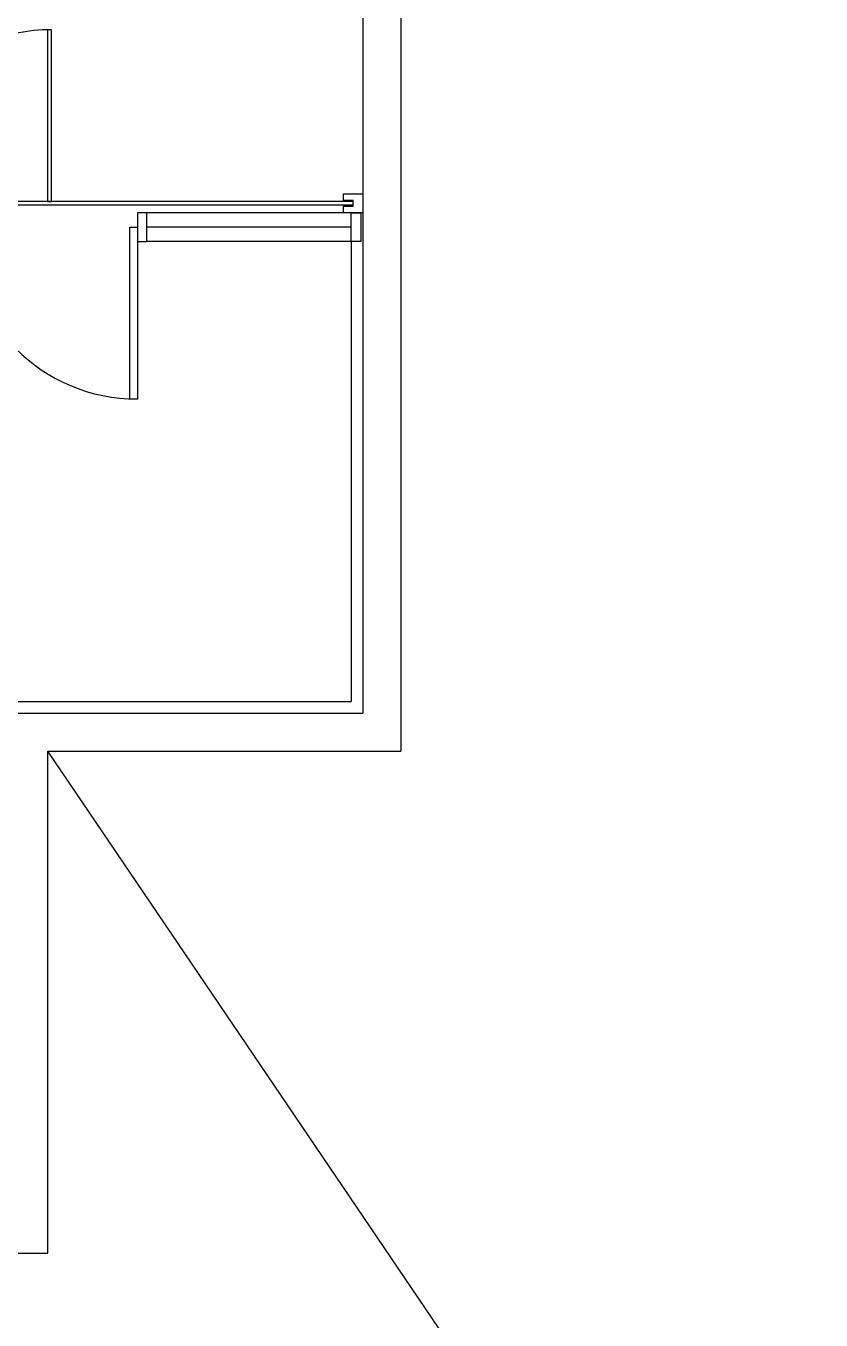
# Model space of a CAD drawing. Header units: millimetres. Extents: x -7614 to 421357, y 85218 to 341757.
# Drawn here: x 311656 to 315820, y 212827 to 219607 of the extents above; entities that cross this region are included whole.
import ezdxf

# ---------------------------------------------------------------- set-up
doc = ezdxf.new("R2010")
doc.units = ezdxf.units.MM
doc.header["$LTSCALE"] = 600
doc.header["$MEASUREMENT"] = 0
doc.layers.add('e-plan', color=9, linetype='CONTINUOUS')

msp = doc.modelspace()

# ---------------------------------------------------------------- linework, layer by layer
at = {"layer": 'e-plan'}
for p, q in [((313420.4, 223626.7), (313420.3, 216006.7)), ((313620.4, 223426.7), (313620.3, 215806.7)), ((311790.3, 219586.7), (311770.3, 219586.7)), ((311770.3, 219586.7), (311770.3, 218686.7)), ((311790.3, 218686.7), (311790.3, 219586.7)), ((313320.3, 218691.7), (313320.3, 218726.7)), ((313320.3, 218726.7), (313420.3, 218726.7)), ((313420.3, 218726.7), (313420.3, 218626.7)), ((313370.3, 218686.7), (307820.3, 218686.7)), ((313370.3, 218666.7), (307820.3, 218666.7)), ((311770.3, 218686.7), (311790.3, 218686.7)), ((313370.3, 218691.7), (313320.3, 218691.7)), ((313320.3, 218661.7), (313370.3, 218661.7)), ((313320.3, 218626.7), (313320.3, 218661.7)), ((313370.3, 218661.7), (313370.3, 218691.7)), ((312240.3, 218626.7), (312240.3, 218476.7)), ((312290.3, 218626.7), (312240.3, 218626.7)), ((313360.3, 218626.7), (312290.3, 218626.7)), ((312290.3, 218476.7), (312290.3, 218626.7)), ((313420.3, 218626.7), (313320.3, 218626.7)), ((313360.3, 218476.7), (313360.3, 218626.7)), ((313360.3, 218626.7), (313410.3, 218626.7)), ((313410.3, 218626.7), (313410.3, 218476.7)), ((312200.3, 217651.7), (312200.3, 218551.7)), ((312200.3, 218551.7), (312240.3, 218551.7)), ((312240.3, 218551.7), (312240.3, 217651.7)), ((313360.3, 218551.7), (312290.3, 218551.7)), ((312240.3, 218476.7), (312290.3, 218476.7)), ((313360.3, 218476.7), (312290.3, 218476.7)), ((313360.3, 218476.7), (313360.3, 216066.7)), ((313410.3, 218476.7), (313360.3, 218476.7)), ((312240.3, 217651.7), (312200.3, 217651.7)), ((311508.3, 216066.7), (313360.3, 216066.7)), ((311770.4, 215806.7), (313620.3, 215806.7)), ((329720.4, 189326.7), (311770.4, 215806.7))]:
    msp.add_line(p, q, dxfattribs=at)
at = {"layer": 'e-plan', "ltscale": 0.5}
for p, q in [((311570.4, 216006.7), (313420.3, 216006.7)), ((311770.4, 213176.7), (311770.4, 215806.7)), ((308520.4, 213176.7), (311770.4, 213176.7))]:
    msp.add_line(p, q, dxfattribs=at)
at = {"layer": 'e-plan'}
for centre, start, end in [((311790.3, 218686.7), 90, 180), ((312240.3, 218551.7), 180, 270)]:
    msp.add_arc(centre, 900, start, end, dxfattribs=at)

doc.saveas('drawing.dxf')
